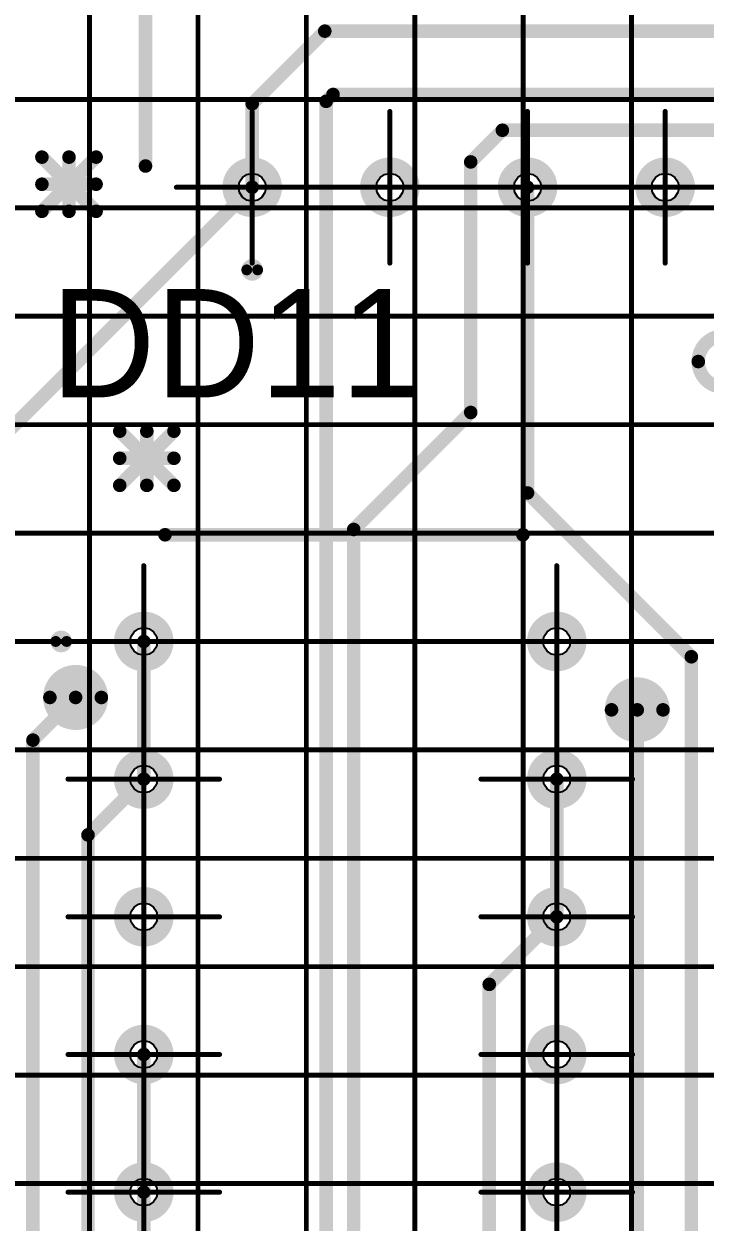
# Model space of a CAD drawing. Header units: millimetres. Extents: x 0 to 841, y 0 to 2540.
# Drawn here: x 190.58 to 215.71, y 2345.58 to 2389.79 of the extents above; entities that cross this region are included whole.
import ezdxf

# ---------------------------------------------------------------- set-up
doc = ezdxf.new("R2010")
doc.units = ezdxf.units.MM
for name, color, linetype in [('Mechanical11', 56, 'Continuous'), ('Mechanical12', 56, 'Continuous'), ('Mechanical7', 56, 'Continuous'), ('Mechanical9', 56, 'Continuous')]:
    doc.layers.add(name, color=color, linetype=linetype)

# ---------------------------------------------------------------- blocks, each defined once
blk = doc.blocks.new('BOASVIEW______T___O_______2_1_33_1_B_1')
at = {"layer": 'Mechanical12', "const_width": 0.5}
for points in [[(122.063, 133.543), (122.063, 146.751)], [(118.24, 131.872), (120.24, 133.872)], [(118.24, 133.872), (120.24, 131.872)], [(119.24, 131.872), (119.24, 133.872)], [(118.24, 132.872), (120.24, 132.872)], [(121.112, 121.76), (123.112, 123.76)], [(121.112, 123.76), (123.112, 121.76)], [(122.112, 121.76), (122.112, 123.76)], [(121.112, 122.76), (123.112, 122.76)], [(122.783, 119.937), (135.991, 119.937)]]:
    blk.add_lwpolyline(points, dxfattribs=at)
at = {"layer": 'Mechanical12'}
for points, const_width in [([(118.115, 133.872, 1), (118.365, 133.872, 1)], 0.25), ([(119.115, 133.872, 1), (119.365, 133.872, 1)], 0.25), ([(120.115, 133.872, 1), (120.365, 133.872, 1)], 0.25), ([(121.938, 133.543, 1), (122.188, 133.543, 1)], 0.25), ([(126.8, 132.76, 1), (125.2, 132.76, 1)], 0.6), ([(131.88, 132.76, 1), (130.28, 132.76, 1)], 0.6), ([(136.96, 132.76, 1), (135.36, 132.76, 1)], 0.6), ([(142.04, 132.76, 1), (140.44, 132.76, 1)], 0.6), ([(118.115, 132.872, 1), (118.365, 132.872, 1)], 0.25), ([(120.115, 132.872, 1), (120.365, 132.872, 1)], 0.25), ([(125.05, 132.76, 1), (125.35, 132.76, 1)], 0.3), ([(126.65, 132.76, 1), (126.95, 132.76, 1)], 0.3), ([(130.13, 132.76, 1), (130.43, 132.76, 1)], 0.3), ([(131.73, 132.76, 1), (132.03, 132.76, 1)], 0.3), ([(135.21, 132.76, 1), (135.51, 132.76, 1)], 0.3), ([(136.81, 132.76, 1), (137.11, 132.76, 1)], 0.3), ([(140.29, 132.76, 1), (140.59, 132.76, 1)], 0.3), ([(141.89, 132.76, 1), (142.19, 132.76, 1)], 0.3), ([(118.115, 131.872, 1), (118.365, 131.872, 1)], 0.25), ([(119.115, 131.872, 1), (119.365, 131.872, 1)], 0.25), ([(120.115, 131.872, 1), (120.365, 131.872, 1)], 0.25), ([(126.2, 129.712, 1), (125.8, 129.712, 1)], 0.4), ([(125.7, 129.712, 1), (125.9, 129.712, 1)], 0.2), ([(126.1, 129.712, 1), (126.3, 129.712, 1)], 0.2), ([(120.987, 123.76, 1), (121.237, 123.76, 1)], 0.25), ([(121.987, 123.76, 1), (122.237, 123.76, 1)], 0.25), ([(122.987, 123.76, 1), (123.237, 123.76, 1)], 0.25), ([(120.987, 122.76, 1), (121.237, 122.76, 1)], 0.25), ([(122.987, 122.76, 1), (123.237, 122.76, 1)], 0.25), ([(120.987, 121.76, 1), (121.237, 121.76, 1)], 0.25), ([(121.987, 121.76, 1), (122.237, 121.76, 1)], 0.25), ([(122.987, 121.76, 1), (123.237, 121.76, 1)], 0.25), ([(122.658, 119.937, 1), (122.908, 119.937, 1)], 0.25), ([(135.866, 119.937, 1), (136.116, 119.937, 1)], 0.25), ([(122.8, 116, 1), (121.2, 116, 1)], 0.6), ([(138.04, 116, 1), (136.44, 116, 1)], 0.6), ([(119.152, 116, 1), (118.752, 116, 1)], 0.4), ([(121.05, 116, 1), (121.35, 116, 1)], 0.3), ([(122.65, 116, 1), (122.95, 116, 1)], 0.3), ([(136.29, 116, 1), (136.59, 116, 1)], 0.3), ([(137.89, 116, 1), (138.19, 116, 1)], 0.3), ([(118.652, 116, 1), (118.852, 116, 1)], 0.2), ([(119.052, 116, 1), (119.252, 116, 1)], 0.2), ([(122.8, 110.92, 1), (121.2, 110.92, 1)], 0.6), ([(138.04, 110.92, 1), (136.44, 110.92, 1)], 0.6), ([(121.05, 110.92, 1), (121.35, 110.92, 1)], 0.3), ([(122.65, 110.92, 1), (122.95, 110.92, 1)], 0.3), ([(136.29, 110.92, 1), (136.59, 110.92, 1)], 0.3), ([(137.89, 110.92, 1), (138.19, 110.92, 1)], 0.3), ([(122.8, 105.84, 1), (121.2, 105.84, 1)], 0.6), ([(138.04, 105.84, 1), (136.44, 105.84, 1)], 0.6), ([(121.05, 105.84, 1), (121.35, 105.84, 1)], 0.3), ([(122.65, 105.84, 1), (122.95, 105.84, 1)], 0.3), ([(136.29, 105.84, 1), (136.59, 105.84, 1)], 0.3), ([(137.89, 105.84, 1), (138.19, 105.84, 1)], 0.3), ([(122.8, 100.76, 1), (121.2, 100.76, 1)], 0.6), ([(138.04, 100.76, 1), (136.44, 100.76, 1)], 0.6), ([(121.05, 100.76, 1), (121.35, 100.76, 1)], 0.3), ([(122.65, 100.76, 1), (122.95, 100.76, 1)], 0.3), ([(136.29, 100.76, 1), (136.59, 100.76, 1)], 0.3), ([(137.89, 100.76, 1), (138.19, 100.76, 1)], 0.3), ([(122.8, 95.68, 1), (121.2, 95.68, 1)], 0.6), ([(138.04, 95.68, 1), (136.44, 95.68, 1)], 0.6), ([(121.05, 95.68, 1), (121.35, 95.68, 1)], 0.3), ([(122.65, 95.68, 1), (122.95, 95.68, 1)], 0.3), ([(136.29, 95.68, 1), (136.59, 95.68, 1)], 0.3), ([(137.89, 95.68, 1), (138.19, 95.68, 1)], 0.3)]:
    blk.add_lwpolyline(points, format="xyb", close=True, dxfattribs=dict(at, const_width=const_width))
at = {"layer": 'Mechanical7', "const_width": 0.18}
for points in [[(126, 129.96), (126, 135.56)], [(131.08, 129.96), (131.08, 135.56)], [(136.16, 129.96), (136.16, 135.56)], [(141.24, 129.96), (141.24, 135.56)], [(123.2, 132.76), (128.8, 132.76)], [(128.28, 132.76), (133.88, 132.76)], [(133.36, 132.76), (138.96, 132.76)], [(138.44, 132.76), (144.04, 132.76)], [(122, 113.2), (122, 118.8)], [(137.24, 113.2), (137.24, 118.8)], [(119.2, 116), (124.8, 116)], [(134.44, 116), (140.04, 116)], [(122, 108.12), (122, 113.72)], [(137.24, 108.12), (137.24, 113.72)], [(119.2, 110.92), (124.8, 110.92)], [(134.44, 110.92), (140.04, 110.92)], [(122, 103.04), (122, 108.64)], [(137.24, 103.04), (137.24, 108.64)], [(119.2, 105.84), (124.8, 105.84)], [(134.44, 105.84), (140.04, 105.84)], [(122, 97.96), (122, 103.56)], [(137.24, 97.96), (137.24, 103.56)], [(119.2, 100.76), (124.8, 100.76)], [(134.44, 100.76), (140.04, 100.76)], [(122, 92.88), (122, 98.48)], [(137.24, 92.88), (137.24, 98.48)], [(119.2, 95.68), (124.8, 95.68)], [(134.44, 95.68), (140.04, 95.68)]]:
    blk.add_lwpolyline(points, dxfattribs=at)
at = {"layer": 'Mechanical7', "const_width": 0.09}
for points in [[(125.955, 135.56, 1), (126.045, 135.56, 1)], [(131.035, 135.56, 1), (131.125, 135.56, 1)], [(136.115, 135.56, 1), (136.205, 135.56, 1)], [(141.195, 135.56, 1), (141.285, 135.56, 1)], [(123.155, 132.76, 1), (123.245, 132.76, 1)], [(128.235, 132.76, 1), (128.325, 132.76, 1)], [(128.755, 132.76, 1), (128.845, 132.76, 1)], [(133.315, 132.76, 1), (133.405, 132.76, 1)], [(133.835, 132.76, 1), (133.925, 132.76, 1)], [(138.395, 132.76, 1), (138.485, 132.76, 1)], [(138.915, 132.76, 1), (139.005, 132.76, 1)], [(125.955, 129.96, 1), (126.045, 129.96, 1)], [(131.035, 129.96, 1), (131.125, 129.96, 1)], [(136.115, 129.96, 1), (136.205, 129.96, 1)], [(141.195, 129.96, 1), (141.285, 129.96, 1)], [(121.955, 118.8, 1), (122.045, 118.8, 1)], [(137.195, 118.8, 1), (137.285, 118.8, 1)], [(119.155, 116, 1), (119.245, 116, 1)], [(124.755, 116, 1), (124.845, 116, 1)], [(134.395, 116, 1), (134.485, 116, 1)], [(139.995, 116, 1), (140.085, 116, 1)], [(121.955, 113.72, 1), (122.045, 113.72, 1)], [(137.195, 113.72, 1), (137.285, 113.72, 1)], [(121.955, 113.2, 1), (122.045, 113.2, 1)], [(137.195, 113.2, 1), (137.285, 113.2, 1)], [(119.155, 110.92, 1), (119.245, 110.92, 1)], [(124.755, 110.92, 1), (124.845, 110.92, 1)], [(134.395, 110.92, 1), (134.485, 110.92, 1)], [(139.995, 110.92, 1), (140.085, 110.92, 1)], [(121.955, 108.64, 1), (122.045, 108.64, 1)], [(137.195, 108.64, 1), (137.285, 108.64, 1)], [(121.955, 108.12, 1), (122.045, 108.12, 1)], [(137.195, 108.12, 1), (137.285, 108.12, 1)], [(119.155, 105.84, 1), (119.245, 105.84, 1)], [(124.755, 105.84, 1), (124.845, 105.84, 1)], [(134.395, 105.84, 1), (134.485, 105.84, 1)], [(139.995, 105.84, 1), (140.085, 105.84, 1)], [(121.955, 103.56, 1), (122.045, 103.56, 1)], [(137.195, 103.56, 1), (137.285, 103.56, 1)], [(121.955, 103.04, 1), (122.045, 103.04, 1)], [(137.195, 103.04, 1), (137.285, 103.04, 1)], [(119.155, 100.76, 1), (119.245, 100.76, 1)], [(124.755, 100.76, 1), (124.845, 100.76, 1)], [(134.395, 100.76, 1), (134.485, 100.76, 1)], [(139.995, 100.76, 1), (140.085, 100.76, 1)], [(121.955, 98.48, 1), (122.045, 98.48, 1)], [(137.195, 98.48, 1), (137.285, 98.48, 1)], [(121.955, 97.96, 1), (122.045, 97.96, 1)], [(137.195, 97.96, 1), (137.285, 97.96, 1)], [(119.155, 95.68, 1), (119.245, 95.68, 1)], [(124.755, 95.68, 1), (124.845, 95.68, 1)], [(134.395, 95.68, 1), (134.485, 95.68, 1)], [(139.995, 95.68, 1), (140.085, 95.68, 1)]]:
    blk.add_lwpolyline(points, format="xyb", close=True, dxfattribs=at)
at = {"layer": 'Mechanical7'}
blk.add_text('DD11', height=4, dxfattribs=at).set_placement((118.563, 125.006))
blk = doc.blocks.new('BOASVIEW______T___L_____2_1_1_1_B_4')
at = {"layer": 'Mechanical11'}
for p, q in [((125.529, 132.955), (125.64, 133.12)), ((125.64, 133.12), (125.805, 133.231)), ((125.805, 133.231), (126, 133.27)), ((126, 133.27), (126, 132.76)), ((130.609, 132.955), (130.72, 133.12)), ((130.72, 133.12), (130.885, 133.231)), ((130.885, 133.231), (131.08, 133.27)), ((131.08, 133.27), (131.08, 132.76)), ((135.689, 132.955), (135.8, 133.12)), ((135.8, 133.12), (135.965, 133.231)), ((135.965, 133.231), (136.16, 133.27)), ((136.16, 133.27), (136.16, 132.76)), ((140.769, 132.955), (140.88, 133.12)), ((140.88, 133.12), (141.045, 133.231)), ((141.045, 133.231), (141.24, 133.27)), ((141.24, 133.27), (141.24, 132.76)), ((125.49, 132.76), (125.529, 132.955)), ((126, 132.76), (125.49, 132.76)), ((126, 132.76), (126.51, 132.76)), ((126, 132.25), (126, 132.76)), ((126.51, 132.76), (126.471, 132.565)), ((130.57, 132.76), (130.609, 132.955)), ((131.08, 132.76), (130.57, 132.76)), ((131.08, 132.76), (131.59, 132.76)), ((131.08, 132.25), (131.08, 132.76)), ((131.59, 132.76), (131.551, 132.565)), ((135.65, 132.76), (135.689, 132.955)), ((136.16, 132.76), (135.65, 132.76)), ((136.16, 132.76), (136.67, 132.76)), ((136.16, 132.25), (136.16, 132.76)), ((136.67, 132.76), (136.631, 132.565)), ((140.73, 132.76), (140.769, 132.955)), ((141.24, 132.76), (140.73, 132.76)), ((141.24, 132.76), (141.75, 132.76)), ((141.24, 132.25), (141.24, 132.76)), ((141.75, 132.76), (141.711, 132.565)), ((126.195, 132.289), (126, 132.25)), ((126.361, 132.399), (126.195, 132.289)), ((126.471, 132.565), (126.361, 132.399)), ((131.275, 132.289), (131.08, 132.25)), ((131.441, 132.399), (131.275, 132.289)), ((131.551, 132.565), (131.441, 132.399)), ((136.355, 132.289), (136.16, 132.25)), ((136.521, 132.399), (136.355, 132.289)), ((136.631, 132.565), (136.521, 132.399)), ((141.435, 132.289), (141.24, 132.25)), ((141.601, 132.399), (141.435, 132.289)), ((141.711, 132.565), (141.601, 132.399)), ((121.529, 116.195), (121.64, 116.361)), ((121.64, 116.361), (121.805, 116.471)), ((121.805, 116.471), (122, 116.51)), ((122, 116.51), (122, 116)), ((136.769, 116.195), (136.88, 116.361)), ((136.88, 116.361), (137.045, 116.471)), ((137.045, 116.471), (137.24, 116.51)), ((137.24, 116.51), (137.24, 116)), ((121.49, 116), (121.529, 116.195)), ((122, 116), (121.49, 116)), ((122, 116), (122.51, 116)), ((122, 115.49), (122, 116)), ((122.51, 116), (122.471, 115.805)), ((136.73, 116), (136.769, 116.195)), ((137.24, 116), (136.73, 116)), ((137.24, 116), (137.75, 116)), ((137.24, 115.49), (137.24, 116)), ((137.75, 116), (137.711, 115.805)), ((122.195, 115.529), (122, 115.49)), ((122.361, 115.64), (122.195, 115.529)), ((122.471, 115.805), (122.361, 115.64)), ((137.435, 115.529), (137.24, 115.49)), ((137.601, 115.64), (137.435, 115.529)), ((137.711, 115.805), (137.601, 115.64)), ((121.805, 111.391), (122, 111.43)), ((122, 111.43), (122, 110.92)), ((137.045, 111.391), (137.24, 111.43)), ((137.24, 111.43), (137.24, 110.92)), ((121.49, 110.92), (121.529, 111.115)), ((121.529, 111.115), (121.64, 111.281)), ((121.64, 111.281), (121.805, 111.391)), ((136.73, 110.92), (136.769, 111.115)), ((136.769, 111.115), (136.88, 111.281)), ((136.88, 111.281), (137.045, 111.391)), ((122, 110.92), (121.49, 110.92)), ((122, 110.92), (122.51, 110.92)), ((122, 110.41), (122, 110.92)), ((122.361, 110.56), (122.195, 110.449)), ((122.471, 110.725), (122.361, 110.56)), ((122.51, 110.92), (122.471, 110.725)), ((137.24, 110.92), (136.73, 110.92)), ((137.24, 110.92), (137.75, 110.92)), ((137.24, 110.41), (137.24, 110.92)), ((137.601, 110.56), (137.435, 110.449)), ((137.711, 110.725), (137.601, 110.56)), ((137.75, 110.92), (137.711, 110.725)), ((122.195, 110.449), (122, 110.41)), ((137.435, 110.449), (137.24, 110.41)), ((121.529, 106.035), (121.64, 106.201)), ((121.64, 106.201), (121.805, 106.311)), ((121.805, 106.311), (122, 106.35)), ((122, 106.35), (122, 105.84)), ((136.769, 106.035), (136.88, 106.201)), ((136.88, 106.201), (137.045, 106.311)), ((137.045, 106.311), (137.24, 106.35)), ((137.24, 106.35), (137.24, 105.84)), ((121.49, 105.84), (121.529, 106.035)), ((122, 105.84), (121.49, 105.84)), ((122, 105.84), (122.51, 105.84)), ((122, 105.33), (122, 105.84)), ((122.51, 105.84), (122.471, 105.645)), ((136.73, 105.84), (136.769, 106.035)), ((137.24, 105.84), (136.73, 105.84)), ((137.24, 105.84), (137.75, 105.84)), ((137.24, 105.33), (137.24, 105.84)), ((137.75, 105.84), (137.711, 105.645)), ((122.195, 105.369), (122, 105.33)), ((122.361, 105.48), (122.195, 105.369)), ((122.471, 105.645), (122.361, 105.48)), ((137.435, 105.369), (137.24, 105.33)), ((137.601, 105.48), (137.435, 105.369)), ((137.711, 105.645), (137.601, 105.48)), ((121.805, 101.231), (122, 101.27)), ((122, 101.27), (122, 100.76)), ((137.045, 101.231), (137.24, 101.27)), ((137.24, 101.27), (137.24, 100.76)), ((121.49, 100.76), (121.529, 100.955)), ((121.529, 100.955), (121.64, 101.121)), ((121.64, 101.121), (121.805, 101.231)), ((136.73, 100.76), (136.769, 100.955)), ((136.769, 100.955), (136.88, 101.121)), ((136.88, 101.121), (137.045, 101.231)), ((122, 100.76), (121.49, 100.76)), ((122, 100.76), (122.51, 100.76)), ((122, 100.25), (122, 100.76)), ((122.361, 100.4), (122.195, 100.289)), ((122.471, 100.565), (122.361, 100.4)), ((122.51, 100.76), (122.471, 100.565)), ((137.24, 100.76), (136.73, 100.76)), ((137.24, 100.76), (137.75, 100.76)), ((137.24, 100.25), (137.24, 100.76)), ((137.601, 100.4), (137.435, 100.289)), ((137.711, 100.565), (137.601, 100.4)), ((137.75, 100.76), (137.711, 100.565)), ((122.195, 100.289), (122, 100.25)), ((137.435, 100.289), (137.24, 100.25)), ((121.529, 95.875), (121.64, 96.041)), ((121.64, 96.041), (121.805, 96.151)), ((121.805, 96.151), (122, 96.19)), ((122, 96.19), (122, 95.68)), ((136.769, 95.875), (136.88, 96.041)), ((136.88, 96.041), (137.045, 96.151)), ((137.045, 96.151), (137.24, 96.19)), ((137.24, 96.19), (137.24, 95.68)), ((121.49, 95.68), (121.529, 95.875)), ((122, 95.68), (121.49, 95.68)), ((122, 95.68), (122.51, 95.68)), ((122, 95.17), (122, 95.68)), ((122.51, 95.68), (122.471, 95.485)), ((136.73, 95.68), (136.769, 95.875)), ((137.24, 95.68), (136.73, 95.68)), ((137.24, 95.68), (137.75, 95.68)), ((137.24, 95.17), (137.24, 95.68)), ((137.75, 95.68), (137.711, 95.485)), ((122.195, 95.209), (122, 95.17)), ((122.361, 95.32), (122.195, 95.209)), ((122.471, 95.485), (122.361, 95.32)), ((137.435, 95.209), (137.24, 95.17)), ((137.601, 95.32), (137.435, 95.209)), ((137.711, 95.485), (137.601, 95.32))]:
    blk.add_line(p, q, dxfattribs=at)
for points, const_width in [([(119.834, 113.934, 1), (119.134, 113.934, 1)], 0.7), ([(118.959, 113.934, 1), (119.309, 113.934, 1)], 0.35), ([(119.659, 113.934, 1), (120.009, 113.934, 1)], 0.35), ([(140.56, 113.477, 1), (139.86, 113.477, 1)], 0.7), ([(139.685, 113.477, 1), (140.035, 113.477, 1)], 0.35), ([(140.385, 113.477, 1), (140.735, 113.477, 1)], 0.35)]:
    blk.add_lwpolyline(points, format="xyb", close=True, dxfattribs=dict(at, const_width=const_width))
at = {"layer": 'Mechanical12'}
for p, q in [((126, 132.76), (126, 133.27)), ((126, 133.27), (126.195, 133.231)), ((126.195, 133.231), (126.361, 133.12)), ((126.361, 133.12), (126.471, 132.955)), ((131.08, 132.76), (131.08, 133.27)), ((131.08, 133.27), (131.275, 133.231)), ((131.275, 133.231), (131.441, 133.12)), ((131.441, 133.12), (131.551, 132.955)), ((136.16, 132.76), (136.16, 133.27)), ((136.16, 133.27), (136.355, 133.231)), ((136.355, 133.231), (136.521, 133.12)), ((136.521, 133.12), (136.631, 132.955)), ((141.24, 132.76), (141.24, 133.27)), ((141.24, 133.27), (141.435, 133.231)), ((141.435, 133.231), (141.601, 133.12)), ((141.601, 133.12), (141.711, 132.955)), ((125.49, 132.76), (126, 132.76)), ((125.529, 132.565), (125.49, 132.76)), ((126, 132.76), (126, 132.25)), ((126.51, 132.76), (126, 132.76)), ((126.471, 132.955), (126.51, 132.76)), ((130.57, 132.76), (131.08, 132.76)), ((130.609, 132.565), (130.57, 132.76)), ((131.08, 132.76), (131.08, 132.25)), ((131.59, 132.76), (131.08, 132.76)), ((131.551, 132.955), (131.59, 132.76)), ((135.65, 132.76), (136.16, 132.76)), ((135.689, 132.565), (135.65, 132.76)), ((136.16, 132.76), (136.16, 132.25)), ((136.67, 132.76), (136.16, 132.76)), ((136.631, 132.955), (136.67, 132.76)), ((140.73, 132.76), (141.24, 132.76)), ((140.769, 132.565), (140.73, 132.76)), ((141.24, 132.76), (141.24, 132.25)), ((141.75, 132.76), (141.24, 132.76)), ((141.711, 132.955), (141.75, 132.76)), ((125.64, 132.399), (125.529, 132.565)), ((125.805, 132.289), (125.64, 132.399)), ((126, 132.25), (125.805, 132.289)), ((130.72, 132.399), (130.609, 132.565)), ((130.885, 132.289), (130.72, 132.399)), ((131.08, 132.25), (130.885, 132.289)), ((135.8, 132.399), (135.689, 132.565)), ((135.965, 132.289), (135.8, 132.399)), ((136.16, 132.25), (135.965, 132.289)), ((140.88, 132.399), (140.769, 132.565)), ((141.045, 132.289), (140.88, 132.399)), ((141.24, 132.25), (141.045, 132.289)), ((122, 116), (122, 116.51)), ((122, 116.51), (122.195, 116.471)), ((122.195, 116.471), (122.361, 116.361)), ((122.361, 116.361), (122.471, 116.195)), ((137.24, 116), (137.24, 116.51)), ((137.24, 116.51), (137.435, 116.471)), ((137.435, 116.471), (137.601, 116.361)), ((137.601, 116.361), (137.711, 116.195)), ((121.49, 116), (122, 116)), ((121.529, 115.805), (121.49, 116)), ((122, 116), (122, 115.49)), ((122.51, 116), (122, 116)), ((122.471, 116.195), (122.51, 116)), ((136.73, 116), (137.24, 116)), ((136.769, 115.805), (136.73, 116)), ((137.24, 116), (137.24, 115.49)), ((137.75, 116), (137.24, 116)), ((137.711, 116.195), (137.75, 116)), ((121.64, 115.64), (121.529, 115.805)), ((121.805, 115.529), (121.64, 115.64)), ((122, 115.49), (121.805, 115.529)), ((136.88, 115.64), (136.769, 115.805)), ((137.045, 115.529), (136.88, 115.64)), ((137.24, 115.49), (137.045, 115.529)), ((122, 110.92), (122, 111.43)), ((122, 111.43), (122.195, 111.391)), ((137.24, 110.92), (137.24, 111.43)), ((137.24, 111.43), (137.435, 111.391)), ((122.195, 111.391), (122.361, 111.281)), ((122.361, 111.281), (122.471, 111.115)), ((122.471, 111.115), (122.51, 110.92)), ((137.435, 111.391), (137.601, 111.281)), ((137.601, 111.281), (137.711, 111.115)), ((137.711, 111.115), (137.75, 110.92)), ((121.49, 110.92), (122, 110.92)), ((121.529, 110.725), (121.49, 110.92)), ((121.64, 110.56), (121.529, 110.725)), ((121.805, 110.449), (121.64, 110.56)), ((122, 110.92), (122, 110.41)), ((122.51, 110.92), (122, 110.92)), ((136.73, 110.92), (137.24, 110.92)), ((136.769, 110.725), (136.73, 110.92)), ((136.88, 110.56), (136.769, 110.725)), ((137.045, 110.449), (136.88, 110.56)), ((137.24, 110.92), (137.24, 110.41)), ((137.75, 110.92), (137.24, 110.92)), ((122, 110.41), (121.805, 110.449)), ((137.24, 110.41), (137.045, 110.449)), ((122, 105.84), (122, 106.35)), ((122, 106.35), (122.195, 106.311)), ((122.195, 106.311), (122.361, 106.201)), ((122.361, 106.201), (122.471, 106.035)), ((137.24, 105.84), (137.24, 106.35)), ((137.24, 106.35), (137.435, 106.311)), ((137.435, 106.311), (137.601, 106.201)), ((137.601, 106.201), (137.711, 106.035)), ((121.49, 105.84), (122, 105.84)), ((121.529, 105.645), (121.49, 105.84)), ((122, 105.84), (122, 105.33)), ((122.51, 105.84), (122, 105.84)), ((122.471, 106.035), (122.51, 105.84)), ((136.73, 105.84), (137.24, 105.84)), ((136.769, 105.645), (136.73, 105.84)), ((137.24, 105.84), (137.24, 105.33)), ((137.75, 105.84), (137.24, 105.84)), ((137.711, 106.035), (137.75, 105.84)), ((121.64, 105.48), (121.529, 105.645)), ((121.805, 105.369), (121.64, 105.48)), ((122, 105.33), (121.805, 105.369)), ((136.88, 105.48), (136.769, 105.645)), ((137.045, 105.369), (136.88, 105.48)), ((137.24, 105.33), (137.045, 105.369)), ((122, 100.76), (122, 101.27)), ((122, 101.27), (122.195, 101.231)), ((137.24, 100.76), (137.24, 101.27)), ((137.24, 101.27), (137.435, 101.231)), ((122.195, 101.231), (122.361, 101.121)), ((122.361, 101.121), (122.471, 100.955)), ((122.471, 100.955), (122.51, 100.76)), ((137.435, 101.231), (137.601, 101.121)), ((137.601, 101.121), (137.711, 100.955)), ((137.711, 100.955), (137.75, 100.76)), ((121.49, 100.76), (122, 100.76)), ((121.529, 100.565), (121.49, 100.76)), ((121.64, 100.4), (121.529, 100.565)), ((121.805, 100.289), (121.64, 100.4)), ((122, 100.76), (122, 100.25)), ((122.51, 100.76), (122, 100.76)), ((136.73, 100.76), (137.24, 100.76)), ((136.769, 100.565), (136.73, 100.76)), ((136.88, 100.4), (136.769, 100.565)), ((137.045, 100.289), (136.88, 100.4)), ((137.24, 100.76), (137.24, 100.25)), ((137.75, 100.76), (137.24, 100.76)), ((122, 100.25), (121.805, 100.289)), ((137.24, 100.25), (137.045, 100.289)), ((122, 95.68), (122, 96.19)), ((122, 96.19), (122.195, 96.151)), ((122.195, 96.151), (122.361, 96.041)), ((122.361, 96.041), (122.471, 95.875)), ((137.24, 95.68), (137.24, 96.19)), ((137.24, 96.19), (137.435, 96.151)), ((137.435, 96.151), (137.601, 96.041)), ((137.601, 96.041), (137.711, 95.875)), ((121.49, 95.68), (122, 95.68)), ((121.529, 95.485), (121.49, 95.68)), ((122, 95.68), (122, 95.17)), ((122.51, 95.68), (122, 95.68)), ((122.471, 95.875), (122.51, 95.68)), ((136.73, 95.68), (137.24, 95.68)), ((136.769, 95.485), (136.73, 95.68)), ((137.24, 95.68), (137.24, 95.17)), ((137.75, 95.68), (137.24, 95.68)), ((137.711, 95.875), (137.75, 95.68)), ((121.64, 95.32), (121.529, 95.485)), ((121.805, 95.209), (121.64, 95.32)), ((122, 95.17), (121.805, 95.209)), ((136.88, 95.32), (136.769, 95.485)), ((137.045, 95.209), (136.88, 95.32)), ((137.24, 95.17), (137.045, 95.209))]:
    blk.add_line(p, q, dxfattribs=at)
at = {"layer": 'Mechanical12', "const_width": 0.5}
for points in [[(126, 135.842), (128.679, 138.521)], [(128.679, 138.521), (165.966, 138.521)], [(128.73, 135.93), (128.984, 136.184)], [(128.73, 39.512), (128.73, 135.93)], [(128.984, 136.184), (158.397, 136.184)], [(126, 132.76), (126, 135.842)], [(134.064, 133.695), (135.232, 134.864)], [(135.232, 134.864), (154.376, 134.864)], [(134.064, 124.45), (134.064, 133.695)], [(115.314, 122.074), (126, 132.76)], [(136.16, 121.481), (136.16, 132.76)], [(129.746, 120.132), (134.064, 124.45)], [(136.16, 121.481), (142.206, 115.435)], [(129.746, 47.934), (129.746, 120.132)], [(122, 110.92), (122, 116)], [(142.206, 81.926), (142.206, 115.435)], [(117.909, 112.359), (119.484, 113.934)], [(140.21, 77.917), (140.21, 113.477)], [(117.909, 48.097), (117.909, 112.359)], [(119.941, 108.861), (122, 110.92)], [(137.24, 105.84), (137.24, 110.92)], [(119.941, 93.666), (119.941, 108.861)], [(134.747, 103.347), (137.24, 105.84)], [(134.747, 39.205), (134.747, 103.347)], [(122, 95.68), (122, 100.76)], [(122, 93.641), (122, 95.68)]]:
    blk.add_lwpolyline(points, dxfattribs=at)
at = {"layer": 'Mechanical12'}
for points, const_width in [([(128.554, 138.521, 1), (128.804, 138.521, 1)], 0.25), ([(128.554, 138.521, 1), (128.804, 138.521, 1)], 0.25), ([(128.605, 135.93, 1), (128.855, 135.93, 1)], 0.25), ([(128.605, 135.93, 1), (128.855, 135.93, 1)], 0.25), ([(128.859, 136.184, 1), (129.109, 136.184, 1)], 0.25), ([(128.859, 136.184, 1), (129.109, 136.184, 1)], 0.25), ([(125.875, 135.842, 1), (126.125, 135.842, 1)], 0.25), ([(125.875, 135.842, 1), (126.125, 135.842, 1)], 0.25), ([(135.107, 134.864, 1), (135.357, 134.864, 1)], 0.25), ([(135.107, 134.864, 1), (135.357, 134.864, 1)], 0.25), ([(126.8, 132.76, 1), (125.2, 132.76, 1)], 0.6), ([(131.88, 132.76, 1), (130.28, 132.76, 1)], 0.6), ([(133.939, 133.695, 1), (134.189, 133.695, 1)], 0.25), ([(133.939, 133.695, 1), (134.189, 133.695, 1)], 0.25), ([(136.96, 132.76, 1), (135.36, 132.76, 1)], 0.6), ([(142.04, 132.76, 1), (140.44, 132.76, 1)], 0.6), ([(125.05, 132.76, 1), (125.35, 132.76, 1)], 0.3), ([(125.875, 132.76, 1), (126.125, 132.76, 1)], 0.25), ([(125.875, 132.76, 1), (126.125, 132.76, 1)], 0.25), ([(126.65, 132.76, 1), (126.95, 132.76, 1)], 0.3), ([(130.13, 132.76, 1), (130.43, 132.76, 1)], 0.3), ([(131.73, 132.76, 1), (132.03, 132.76, 1)], 0.3), ([(135.21, 132.76, 1), (135.51, 132.76, 1)], 0.3), ([(136.035, 132.76, 1), (136.285, 132.76, 1)], 0.25), ([(136.81, 132.76, 1), (137.11, 132.76, 1)], 0.3), ([(140.29, 132.76, 1), (140.59, 132.76, 1)], 0.3), ([(141.89, 132.76, 1), (142.19, 132.76, 1)], 0.3), ([(144.361, 126.329, 1), (142.461, 126.329, 1)], 0.5), ([(142.336, 126.329, 1), (142.586, 126.329, 1)], 0.25), ([(133.939, 124.45, 1), (134.189, 124.45, 1)], 0.25), ([(133.939, 124.45, 1), (134.189, 124.45, 1)], 0.25), ([(136.035, 121.481, 1), (136.285, 121.481, 1)], 0.25), ([(136.035, 121.481, 1), (136.285, 121.481, 1)], 0.25), ([(129.621, 120.132, 1), (129.871, 120.132, 1)], 0.25), ([(129.621, 120.132, 1), (129.871, 120.132, 1)], 0.25), ([(122.8, 116, 1), (121.2, 116, 1)], 0.6), ([(138.04, 116, 1), (136.44, 116, 1)], 0.6), ([(121.05, 116, 1), (121.35, 116, 1)], 0.3), ([(122.65, 116, 1), (122.95, 116, 1)], 0.3), ([(136.29, 116, 1), (136.59, 116, 1)], 0.3), ([(137.89, 116, 1), (138.19, 116, 1)], 0.3), ([(121.875, 116, 1), (122.125, 116, 1)], 0.25), ([(142.081, 115.435, 1), (142.331, 115.435, 1)], 0.25), ([(142.081, 115.435, 1), (142.331, 115.435, 1)], 0.25), ([(120.434, 113.934, 1), (118.534, 113.934, 1)], 0.5), ([(141.16, 113.477, 1), (139.26, 113.477, 1)], 0.5), ([(118.409, 113.934, 1), (118.659, 113.934, 1)], 0.25), ([(119.359, 113.934, 1), (119.609, 113.934, 1)], 0.25), ([(120.309, 113.934, 1), (120.559, 113.934, 1)], 0.25), ([(139.135, 113.477, 1), (139.385, 113.477, 1)], 0.25), ([(140.085, 113.477, 1), (140.335, 113.477, 1)], 0.25), ([(141.035, 113.477, 1), (141.285, 113.477, 1)], 0.25), ([(117.784, 112.359, 1), (118.034, 112.359, 1)], 0.25), ([(117.784, 112.359, 1), (118.034, 112.359, 1)], 0.25), ([(122.8, 110.92, 1), (121.2, 110.92, 1)], 0.6), ([(138.04, 110.92, 1), (136.44, 110.92, 1)], 0.6), ([(121.05, 110.92, 1), (121.35, 110.92, 1)], 0.3), ([(121.875, 110.92, 1), (122.125, 110.92, 1)], 0.25), ([(121.875, 110.92, 1), (122.125, 110.92, 1)], 0.25), ([(122.65, 110.92, 1), (122.95, 110.92, 1)], 0.3), ([(136.29, 110.92, 1), (136.59, 110.92, 1)], 0.3), ([(137.115, 110.92, 1), (137.365, 110.92, 1)], 0.25), ([(137.89, 110.92, 1), (138.19, 110.92, 1)], 0.3), ([(119.816, 108.861, 1), (120.066, 108.861, 1)], 0.25), ([(119.816, 108.861, 1), (120.066, 108.861, 1)], 0.25), ([(122.8, 105.84, 1), (121.2, 105.84, 1)], 0.6), ([(138.04, 105.84, 1), (136.44, 105.84, 1)], 0.6), ([(121.05, 105.84, 1), (121.35, 105.84, 1)], 0.3), ([(122.65, 105.84, 1), (122.95, 105.84, 1)], 0.3), ([(136.29, 105.84, 1), (136.59, 105.84, 1)], 0.3), ([(137.89, 105.84, 1), (138.19, 105.84, 1)], 0.3), ([(137.115, 105.84, 1), (137.365, 105.84, 1)], 0.25), ([(137.115, 105.84, 1), (137.365, 105.84, 1)], 0.25), ([(134.622, 103.347, 1), (134.872, 103.347, 1)], 0.25), ([(134.622, 103.347, 1), (134.872, 103.347, 1)], 0.25), ([(122.8, 100.76, 1), (121.2, 100.76, 1)], 0.6), ([(138.04, 100.76, 1), (136.44, 100.76, 1)], 0.6), ([(121.05, 100.76, 1), (121.35, 100.76, 1)], 0.3), ([(121.875, 100.76, 1), (122.125, 100.76, 1)], 0.25), ([(122.65, 100.76, 1), (122.95, 100.76, 1)], 0.3), ([(136.29, 100.76, 1), (136.59, 100.76, 1)], 0.3), ([(137.89, 100.76, 1), (138.19, 100.76, 1)], 0.3), ([(122.8, 95.68, 1), (121.2, 95.68, 1)], 0.6), ([(138.04, 95.68, 1), (136.44, 95.68, 1)], 0.6), ([(121.05, 95.68, 1), (121.35, 95.68, 1)], 0.3), ([(122.65, 95.68, 1), (122.95, 95.68, 1)], 0.3), ([(136.29, 95.68, 1), (136.59, 95.68, 1)], 0.3), ([(137.89, 95.68, 1), (138.19, 95.68, 1)], 0.3), ([(121.875, 95.68, 1), (122.125, 95.68, 1)], 0.25), ([(121.875, 95.68, 1), (122.125, 95.68, 1)], 0.25)]:
    blk.add_lwpolyline(points, format="xyb", close=True, dxfattribs=dict(at, const_width=const_width))
at = {"layer": 'Mechanical7', "const_width": 0.18}
for points in [[(126, 130.26), (126, 135.26)], [(131.08, 130.26), (131.08, 135.26)], [(136.16, 130.26), (136.16, 135.26)], [(141.24, 130.26), (141.24, 135.26)], [(123.5, 132.76), (128.5, 132.76)], [(128.58, 132.76), (133.58, 132.76)], [(133.66, 132.76), (138.66, 132.76)], [(138.74, 132.76), (143.74, 132.76)], [(122, 113.5), (122, 118.5)], [(137.24, 113.5), (137.24, 118.5)], [(119.5, 116), (124.5, 116)], [(134.74, 116), (139.74, 116)], [(122, 108.42), (122, 113.42)], [(137.24, 108.42), (137.24, 113.42)], [(119.5, 110.92), (124.5, 110.92)], [(134.74, 110.92), (139.74, 110.92)], [(122, 103.34), (122, 108.34)], [(137.24, 103.34), (137.24, 108.34)], [(119.5, 105.84), (124.5, 105.84)], [(134.74, 105.84), (139.74, 105.84)], [(122, 98.26), (122, 103.26)], [(137.24, 98.26), (137.24, 103.26)], [(119.5, 100.76), (124.5, 100.76)], [(134.74, 100.76), (139.74, 100.76)], [(122, 93.18), (122, 98.18)], [(137.24, 93.18), (137.24, 98.18)], [(119.5, 95.68), (124.5, 95.68)], [(134.74, 95.68), (139.74, 95.68)]]:
    blk.add_lwpolyline(points, dxfattribs=at)
at = {"layer": 'Mechanical7', "const_width": 0.09}
for points in [[(125.955, 135.26, 1), (126.045, 135.26, 1)], [(131.035, 135.26, 1), (131.125, 135.26, 1)], [(136.115, 135.26, 1), (136.205, 135.26, 1)], [(141.195, 135.26, 1), (141.285, 135.26, 1)], [(123.455, 132.76, 1), (123.545, 132.76, 1)], [(128.455, 132.76, 1), (128.545, 132.76, 1)], [(128.535, 132.76, 1), (128.625, 132.76, 1)], [(133.535, 132.76, 1), (133.625, 132.76, 1)], [(133.615, 132.76, 1), (133.705, 132.76, 1)], [(138.615, 132.76, 1), (138.705, 132.76, 1)], [(138.695, 132.76, 1), (138.785, 132.76, 1)], [(125.955, 130.26, 1), (126.045, 130.26, 1)], [(131.035, 130.26, 1), (131.125, 130.26, 1)], [(136.115, 130.26, 1), (136.205, 130.26, 1)], [(141.195, 130.26, 1), (141.285, 130.26, 1)], [(121.955, 118.5, 1), (122.045, 118.5, 1)], [(137.195, 118.5, 1), (137.285, 118.5, 1)], [(119.455, 116, 1), (119.545, 116, 1)], [(124.455, 116, 1), (124.545, 116, 1)], [(134.695, 116, 1), (134.785, 116, 1)], [(139.695, 116, 1), (139.785, 116, 1)], [(121.955, 113.5, 1), (122.045, 113.5, 1)], [(121.955, 113.42, 1), (122.045, 113.42, 1)], [(137.195, 113.5, 1), (137.285, 113.5, 1)], [(137.195, 113.42, 1), (137.285, 113.42, 1)], [(119.455, 110.92, 1), (119.545, 110.92, 1)], [(124.455, 110.92, 1), (124.545, 110.92, 1)], [(134.695, 110.92, 1), (134.785, 110.92, 1)], [(139.695, 110.92, 1), (139.785, 110.92, 1)], [(121.955, 108.42, 1), (122.045, 108.42, 1)], [(121.955, 108.34, 1), (122.045, 108.34, 1)], [(137.195, 108.42, 1), (137.285, 108.42, 1)], [(137.195, 108.34, 1), (137.285, 108.34, 1)], [(119.455, 105.84, 1), (119.545, 105.84, 1)], [(124.455, 105.84, 1), (124.545, 105.84, 1)], [(134.695, 105.84, 1), (134.785, 105.84, 1)], [(139.695, 105.84, 1), (139.785, 105.84, 1)], [(121.955, 103.34, 1), (122.045, 103.34, 1)], [(121.955, 103.26, 1), (122.045, 103.26, 1)], [(137.195, 103.34, 1), (137.285, 103.34, 1)], [(137.195, 103.26, 1), (137.285, 103.26, 1)], [(119.455, 100.76, 1), (119.545, 100.76, 1)], [(124.455, 100.76, 1), (124.545, 100.76, 1)], [(134.695, 100.76, 1), (134.785, 100.76, 1)], [(139.695, 100.76, 1), (139.785, 100.76, 1)], [(121.955, 98.26, 1), (122.045, 98.26, 1)], [(121.955, 98.18, 1), (122.045, 98.18, 1)], [(137.195, 98.26, 1), (137.285, 98.26, 1)], [(137.195, 98.18, 1), (137.285, 98.18, 1)], [(119.455, 95.68, 1), (119.545, 95.68, 1)], [(124.455, 95.68, 1), (124.545, 95.68, 1)], [(134.695, 95.68, 1), (134.785, 95.68, 1)], [(139.695, 95.68, 1), (139.785, 95.68, 1)]]:
    blk.add_lwpolyline(points, format="xyb", close=True, dxfattribs=at)
at = {"layer": 'Mechanical9', "const_width": 0.18}
for points in [[(120, 0), (120, 210)], [(124, 0), (124, 210)], [(128, 0), (128, 210)], [(132, 0), (132, 210)], [(136, 0), (136, 210)], [(140, 0), (140, 210)], [(0, 136), (320, 136)], [(0, 132), (320, 132)], [(0, 128), (320, 128)], [(0, 124), (320, 124)], [(0, 120), (320, 120)], [(0, 116), (320, 116)], [(0, 112), (320, 112)], [(0, 108), (320, 108)], [(0, 104), (320, 104)], [(0, 100), (320, 100)], [(0, 96), (320, 96)]]:
    blk.add_lwpolyline(points, dxfattribs=at)

msp = doc.modelspace()

# ---------------------------------------------------------------- block references
for name in ['BOASVIEW______T___L_____2_1_1_1_B_4', 'BOASVIEW______T___O_______2_1_33_1_B_1']:
    msp.add_blockref(name, (73, 2251))

doc.saveas('drawing.dxf')
